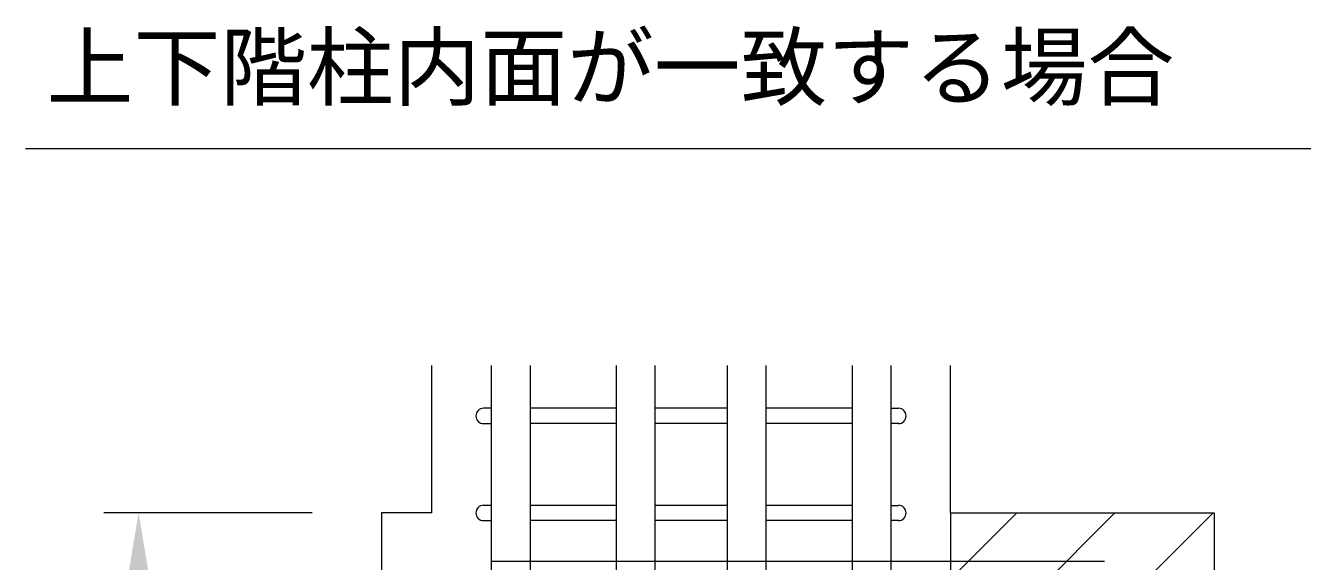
# Model space of a CAD drawing. Units: millimetres on the paper. Extents: x -243 to 177, y -147 to 150.
# Drawn here: x 95.3 to 121.32, y 57.71 to 68.65 of the extents above; entities that cross this region are included whole.
import ezdxf
from ezdxf.enums import TextEntityAlignment as Align

# ---------------------------------------------------------------- set-up
doc = ezdxf.new("R2010")
doc.units = ezdxf.units.MM
doc.linetypes.add('DASHED_SPACED', pattern=[12, 6, -6])
doc.layers.add('0-0_0', color=7, linetype='Continuous', lineweight=18)
doc.styles.add('ＭＳ ゴシック', font='')
doc.styles.get('ＭＳ ゴシック').set_extended_font_data('MS Gothic')

msp = doc.modelspace()

# ---------------------------------------------------------------- linework, layer by layer
at = {"layer": '0-0_0', "color": 3}
msp.add_line((95.296, 66.14), (126.124, 66.14), dxfattribs=at)
at = {"layer": '0-0_0', "color": 1}
for p, q in [((104.787, 61.712), (104.787, 39.329)), ((105.579, 61.712), (105.579, 39.329)), ((107.332, 61.712), (107.332, 39.329)), ((108.124, 61.712), (108.124, 39.329)), ((109.595, 61.712), (109.595, 39.329)), ((110.387, 61.712), (110.387, 39.329)), ((112.141, 61.712), (112.141, 39.329)), ((112.933, 61.712), (112.933, 39.329))]:
    msp.add_line(p, q, dxfattribs=at)
at = {"layer": '0-0_0', "color": 5}
for p, q in [((114.149, 58.705), (114.149, 61.712)), ((104.787, 60.84), (104.631, 60.84)), ((107.332, 60.84), (105.579, 60.84)), ((109.595, 60.84), (108.124, 60.84)), ((112.141, 60.84), (110.387, 60.84)), ((112.933, 60.84), (113.088, 60.84)), ((104.631, 60.529), (104.787, 60.529)), ((107.332, 60.529), (105.579, 60.529)), ((109.595, 60.529), (108.124, 60.529)), ((112.141, 60.529), (110.387, 60.529)), ((113.088, 60.529), (112.933, 60.529)), ((104.787, 58.86), (104.631, 58.86)), ((107.332, 58.86), (105.579, 58.86)), ((109.595, 58.86), (108.124, 58.86)), ((112.141, 58.86), (110.387, 58.86)), ((112.933, 58.86), (113.088, 58.86)), ((102.552, 58.705), (102.552, 55.876)), ((114.149, 58.705), (119.523, 58.705)), ((119.523, 58.705), (119.523, 41.734)), ((104.631, 58.549), (104.787, 58.549)), ((107.332, 58.549), (105.579, 58.549)), ((109.595, 58.549), (108.124, 58.549)), ((112.141, 58.549), (110.387, 58.549)), ((113.088, 58.549), (112.933, 58.549)), ((117.288, 57.715), (104.787, 57.715))]:
    msp.add_line(p, q, dxfattribs=at)
at = {"layer": '0-0_0'}
for p, q in [((101.138, 58.705), (96.893, 58.705)), ((114.149, 57.354), (115.499, 58.705)), ((114.149, 55.354), (117.499, 58.705)), ((119.499, 58.705), (114.149, 53.354))]:
    msp.add_line(p, q, dxfattribs=at)
at = {"layer": '0-0_0', "color": 5, "linetype": 'DASHED_SPACED'}
msp.add_line((114.149, 58.705), (114.149, 41.734), dxfattribs=at)
at = {"layer": '0-0_0', "color": 5}
msp.add_lwpolyline([(103.571, 61.712), (103.571, 58.705), (102.552, 58.705)], dxfattribs=at)
for centre, start, end in [((104.631, 60.684), 90, 180), ((104.631, 60.684), 180, 270), ((113.088, 60.684), 0, 90), ((113.088, 60.684), 270, 0), ((104.631, 58.705), 90, 180), ((113.088, 58.705), 0, 90), ((104.631, 58.705), 180, 270), ((113.088, 58.705), 270, 0)]:
    msp.add_arc(centre, 0.156, start, end, dxfattribs=at)
at = {"layer": '0-0_0'}
msp.add_solid([(97.364, 57.29), (97.836, 57.29), (97.6, 58.705)], dxfattribs=at)

# ---------------------------------------------------------------- texts
at = {"layer": '0-0_0', "style": 'ＭＳ ゴシック'}
msp.add_text('上下階柱内面が一致する場合', height=1.296, dxfattribs=at).set_placement((95.728, 66.767), align=Align.BOTTOM_LEFT)

doc.saveas('drawing.dxf')
